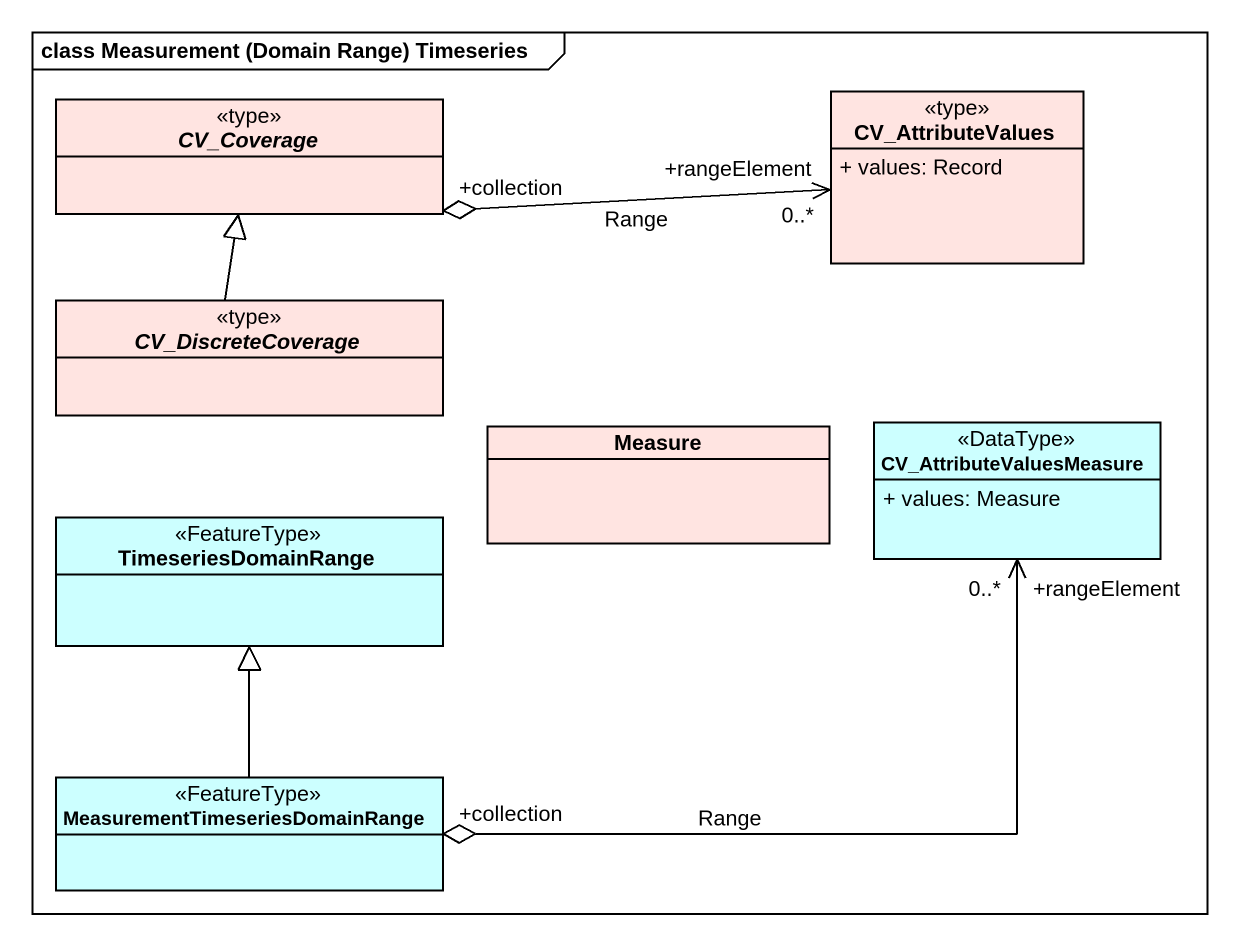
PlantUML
@startuml
mainframe class Measurement (Domain Range) Timeseries
hide circle
hide empty members
skinparam classAttributeIconSize 0
abstract class CV_Coverage <<type>> #FFE4E1
class CV_AttributeValues <<type>> #FFE4E1 {
  + values: Record
}
abstract class CV_DiscreteCoverage <<type>> #FFE4E1
class Measure #FFE4E1
class CV_AttributeValuesMeasure <<DataType>> #CCFFFF {
  + values: Measure
}
class TimeseriesDomainRange <<FeatureType>> #CCFFFF
class "MeasurementTimeseriesDomainRange" as MeasurementTimeseriesDomainR <<FeatureType>> #CCFFFF
CV_AttributeValues "+rangeElement\n0..*" <-left-o "+collection" CV_Coverage : Range
CV_DiscreteCoverage -up-|> CV_Coverage
MeasurementTimeseriesDomainR "+collection" o-right-> "+rangeElement\n0..*" CV_AttributeValuesMeasure : Range
MeasurementTimeseriesDomainR -up-|> TimeseriesDomainRange
@enduml
